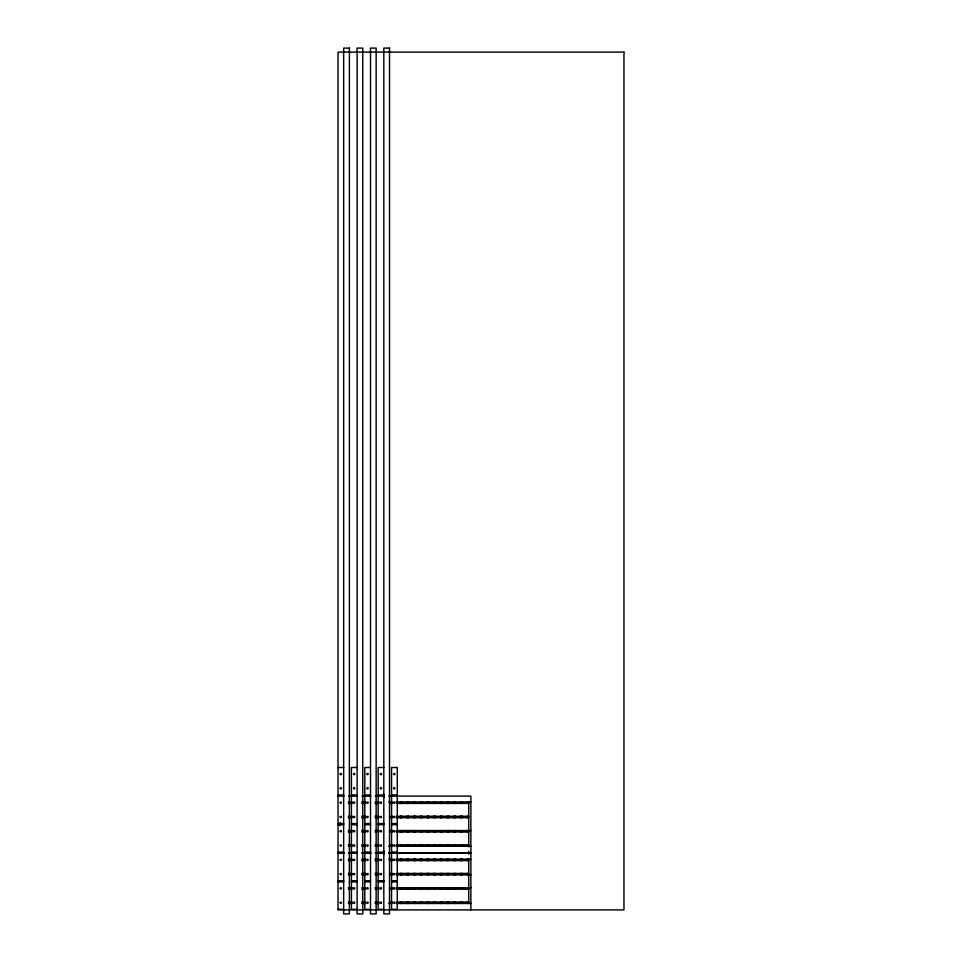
<?xml version="1.0" encoding="UTF-8"?>
<svg xmlns="http://www.w3.org/2000/svg" width="962" height="962" viewBox="0 0 962 962"><rect width="100%" height="100%" fill="white"/><g stroke="black" fill="none" stroke-linecap="round" stroke-linejoin="round"><path stroke-width="1.44" d="M338.035 767.508L343.747 767.508M357.13 767.508L351.419 767.508L351.419 909.331L357.13 909.331M370.514 767.508L364.802 767.508L364.802 909.331L370.514 909.331M383.982 767.508L378.186 767.508L378.186 909.331L383.982 909.331M338.035 794.961L343.747 794.961M351.419 794.961L357.13 794.961M364.802 794.961L370.514 794.961M378.186 794.961L383.898 794.961M391.558 794.961L397.282 794.961M338.035 796.091L343.999 796.091M348.484 796.091L357.443 796.091M361.916 796.091L370.875 796.091M375.348 796.091L384.307 796.091M388.78 796.091L470.875 796.091L470.875 909.896M348.316 801.947L352.236 801.947M361.7 801.947L365.62 801.947M375.072 801.947L379.004 801.947M388.78 801.947L392.388 801.947M396.248 801.947L470.875 801.947M348.316 803.402L352.236 803.402M361.7 803.402L365.62 803.402M375.072 803.402L379.04 803.402M389.502 803.402L392.496 803.402M396.452 803.402L468.747 803.402M348.316 816.245L352.236 816.245M361.7 816.245L365.62 816.245M375.072 816.245L379.04 816.245M389.502 816.245L392.496 816.245M396.452 816.245L468.747 816.245M348.316 817.7L352.236 817.7M361.7 817.7L365.62 817.7M375.072 817.7L379.04 817.7M389.502 817.7L392.496 817.7M396.452 817.7L468.747 817.7M338.035 823.556L343.747 823.556M351.419 823.556L357.13 823.556M364.802 823.556L370.514 823.556M378.186 823.556L383.898 823.556M391.558 823.556L397.282 823.556M338.035 824.687L343.747 824.687M351.419 824.687L357.13 824.687M364.802 824.687L370.514 824.687M378.186 824.687L383.898 824.687M391.558 824.687L397.282 824.687M348.316 830.543L352.236 830.543M361.7 830.543L365.62 830.543M375.072 830.543L379.04 830.543M389.502 830.543L392.496 830.543M396.452 830.543L470.875 830.543M348.316 831.998L352.236 831.998M361.7 831.998L365.62 831.998M375.072 831.998L379.04 831.998M389.502 831.998L392.496 831.998M396.452 831.998L468.747 831.998M348.316 844.828L352.236 844.828M361.7 844.828L365.62 844.828M375.072 844.828L379.04 844.828M389.502 844.828L392.496 844.828M396.452 844.828L468.747 844.828M348.316 846.295L352.236 846.295M361.7 846.295L365.62 846.295M375.072 846.295L379.004 846.295M388.78 846.295L392.388 846.295M396.248 846.295L470.875 846.295M338.035 852.14L343.747 852.14M351.419 852.14L357.13 852.14M364.802 852.14L370.514 852.14M378.186 852.14L383.898 852.14M391.558 852.14L397.282 852.14M338.035 852.705L343.999 852.705M348.484 852.705L357.443 852.705M361.916 852.705L370.875 852.705M375.348 852.705L384.307 852.705M388.78 852.705L470.875 852.705M338.035 853.282L343.999 853.282M348.484 853.282L357.443 853.282M361.916 853.282L370.875 853.282M375.348 853.282L384.307 853.282M388.78 853.282L470.875 853.282M348.316 859.126L352.236 859.126M361.7 859.126L365.62 859.126M375.072 859.126L379.004 859.126M388.78 859.126L392.388 859.126M396.248 859.126L470.875 859.126M348.316 860.593L352.236 860.593M361.7 860.593L365.62 860.593M375.072 860.593L379.04 860.593M389.502 860.593L392.496 860.593M396.452 860.593L468.747 860.593M348.316 873.424L352.236 873.424M361.7 873.424L365.62 873.424M375.072 873.424L379.04 873.424M389.502 873.424L392.496 873.424M396.452 873.424L468.747 873.424M348.316 874.879L352.236 874.879M361.7 874.879L365.62 874.879M375.072 874.879L379.04 874.879M389.502 874.879L392.496 874.879M396.452 874.879L470.875 874.879M338.035 880.735L343.747 880.735M351.419 880.735L357.13 880.735M364.802 880.735L370.514 880.735M378.186 880.735L383.898 880.735M391.558 880.735L397.282 880.735M338.035 881.877L343.747 881.877M351.419 881.877L357.13 881.877M364.802 881.877L370.514 881.877M378.186 881.877L383.898 881.877M391.558 881.877L397.282 881.877M348.316 887.722L352.236 887.722M361.7 887.722L365.62 887.722M375.072 887.722L379.04 887.722M389.502 887.722L392.496 887.722M396.452 887.722L470.875 887.722M348.316 889.177L352.236 889.177M361.7 889.177L365.62 889.177M375.072 889.177L379.04 889.177M389.502 889.177L392.496 889.177M396.452 889.177L468.747 889.177M348.316 902.019L352.236 902.019M361.7 902.019L365.62 902.019M375.072 902.019L379.04 902.019M389.502 902.019L392.496 902.019M396.452 902.019L468.747 902.019M348.316 903.474L352.236 903.474M361.7 903.474L365.62 903.474M375.072 903.474L379.004 903.474M388.78 903.474L392.388 903.474M396.248 903.474L470.875 903.474M338.035 909.331L343.747 909.331M468.747 801.947L468.747 846.8M468.747 851.238L468.747 854.184M468.747 858.621L468.747 903.474M467.291 801.947L467.291 803.402M467.291 816.245L467.291 817.7M467.291 830.543L467.291 831.998M467.291 844.828L467.291 846.295M467.291 859.126L467.291 860.593M467.291 873.424L467.291 874.879M467.291 887.722L467.291 889.177M467.291 902.019L467.291 903.474M462.061 801.947L462.061 803.402M462.061 816.245L462.061 817.7M462.061 830.543L462.061 831.998M462.061 844.828L462.061 846.295M462.061 859.126L462.061 860.593M462.061 873.424L462.061 874.879M462.061 887.722L462.061 889.177M462.061 902.019L462.061 903.474M460.594 801.947L460.594 803.402M460.594 816.245L460.594 817.7M460.594 830.543L460.594 831.998M460.594 844.828L460.594 846.295M460.594 859.126L460.594 860.593M460.594 873.424L460.594 874.879M460.594 887.722L460.594 889.177M460.594 902.019L460.594 903.474M455.363 801.947L455.363 803.402M455.363 816.245L455.363 817.7M455.363 830.543L455.363 831.998M455.363 844.828L455.363 846.295M455.363 859.126L455.363 860.593M455.363 873.424L455.363 874.879M455.363 887.722L455.363 889.177M455.363 902.019L455.363 903.474M453.908 801.947L453.908 803.402M453.908 816.245L453.908 817.7M453.908 830.543L453.908 831.998M453.908 844.828L453.908 846.295M453.908 859.126L453.908 860.593M453.908 873.424L453.908 874.879M453.908 887.722L453.908 889.177M453.908 902.019L453.908 903.474M448.677 801.947L448.677 803.402M448.677 816.245L448.677 817.7M448.677 830.543L448.677 831.998M448.677 844.828L448.677 846.295M448.677 859.126L448.677 860.593M448.677 873.424L448.677 874.879M448.677 887.722L448.677 889.177M448.677 902.019L448.677 903.474M447.222 801.947L447.222 803.402M447.222 816.245L447.222 817.7M447.222 830.543L447.222 831.998M447.222 844.828L447.222 846.295M447.222 859.126L447.222 860.593M447.222 873.424L447.222 874.879M447.222 887.722L447.222 889.177M447.222 902.019L447.222 903.474M441.979 801.947L441.979 803.402M441.979 816.245L441.979 817.7M441.979 830.543L441.979 831.998M441.979 844.828L441.979 846.295M441.979 859.126L441.979 860.593M441.979 873.424L441.979 874.879M441.979 887.722L441.979 889.177M441.979 902.019L441.979 903.474M440.524 801.947L440.524 803.402M440.524 816.245L440.524 817.7M440.524 830.543L440.524 831.998M440.524 844.828L440.524 846.295M440.524 859.126L440.524 860.593M440.524 873.424L440.524 874.879M440.524 887.722L440.524 889.177M440.524 902.019L440.524 903.474M435.293 801.947L435.293 803.402M435.293 816.245L435.293 817.7M435.293 830.543L435.293 831.998M435.293 844.828L435.293 846.295M435.293 859.126L435.293 860.593M435.293 873.424L435.293 874.879M435.293 887.722L435.293 889.177M435.293 902.019L435.293 903.474M433.838 801.947L433.838 803.402M433.838 816.245L433.838 817.7M433.838 830.543L433.838 831.998M433.838 844.828L433.838 846.295M433.838 859.126L433.838 860.593M433.838 873.424L433.838 874.879M433.838 887.722L433.838 889.177M433.838 902.019L433.838 903.474M428.607 801.947L428.607 803.402M428.607 816.245L428.607 817.7M428.607 830.543L428.607 831.998M428.607 844.828L428.607 846.295M428.607 859.126L428.607 860.593M428.607 873.424L428.607 874.879M428.607 887.722L428.607 889.177M428.607 902.019L428.607 903.474M427.14 801.947L427.14 803.402M427.14 816.245L427.14 817.7M427.14 830.543L427.14 831.998M427.14 844.828L427.14 846.295M427.14 859.126L427.14 860.593M427.14 873.424L427.14 874.879M427.14 887.722L427.14 889.177M427.14 902.019L427.14 903.474M421.909 801.947L421.909 803.402M421.909 816.245L421.909 817.7M421.909 830.543L421.909 831.998M421.909 844.828L421.909 846.295M421.909 859.126L421.909 860.593M421.909 873.424L421.909 874.879M421.909 887.722L421.909 889.177M421.909 902.019L421.909 903.474M420.454 801.947L420.454 803.402M420.454 816.245L420.454 817.7M420.454 830.543L420.454 831.998M420.454 844.828L420.454 846.295M420.454 859.126L420.454 860.593M420.454 873.424L420.454 874.879M420.454 887.722L420.454 889.177M420.454 902.019L420.454 903.474M415.223 801.947L415.223 803.402M415.223 816.245L415.223 817.7M415.223 830.543L415.223 831.998M415.223 844.828L415.223 846.295M415.223 859.126L415.223 860.593M415.223 873.424L415.223 874.879M415.223 887.722L415.223 889.177M415.223 902.019L415.223 903.474M413.768 801.947L413.768 803.402M413.768 816.245L413.768 817.7M413.768 830.543L413.768 831.998M413.768 844.828L413.768 846.295M413.768 859.126L413.768 860.593M413.768 873.424L413.768 874.879M413.768 887.722L413.768 889.177M413.768 902.019L413.768 903.474M408.525 801.947L408.525 803.402M408.525 816.245L408.525 817.7M408.525 830.543L408.525 831.998M408.525 844.828L408.525 846.295M408.525 859.126L408.525 860.593M408.525 873.424L408.525 874.879M408.525 887.722L408.525 889.177M408.525 902.019L408.525 903.474M407.07 801.947L407.07 803.402M407.07 816.245L407.07 817.7M407.07 830.543L407.07 831.998M407.07 844.828L407.07 846.295M407.07 859.126L407.07 860.593M407.07 873.424L407.07 874.879M407.07 887.722L407.07 889.177M407.07 902.019L407.07 903.474M401.839 801.947L401.839 803.402M401.839 816.245L401.839 817.7M401.839 830.543L401.839 831.998M401.839 844.828L401.839 846.295M401.839 859.126L401.839 860.593M401.839 873.424L401.839 874.879M401.839 887.722L401.839 889.177M401.839 902.019L401.839 903.474M400.384 801.947L400.384 803.402M400.384 816.245L400.384 817.7M400.384 830.543L400.384 831.998M400.384 844.828L400.384 846.295M400.384 859.126L400.384 860.593M400.384 873.424L400.384 874.879M400.384 887.722L400.384 889.177M400.384 902.019L400.384 903.474M383.982 794.384L383.982 797.366M383.982 851.105L383.982 854.1M370.514 52.104L370.514 909.896M370.43 52.104L370.43 48.1L376.142 48.1L376.142 913.9L370.43 913.9L370.43 909.896M357.13 52.104L357.13 909.896M357.046 52.104L357.046 48.1L362.77 48.1L362.77 913.9L357.046 913.9L357.046 909.896M340.163 822.642L340.163 825.6M340.187 773.893C341.077 776.659 342.352 771.933 340.187 773.893M340.187 788.191C341.077 790.968 342.352 786.231 340.187 788.191M340.187 802.488C341.077 805.254 342.352 800.528 340.187 802.488M340.187 816.786C341.077 819.552 342.352 814.826 340.187 816.786M340.187 831.072C341.077 833.85 342.352 829.124 340.187 831.072M340.187 845.382C341.077 848.147 342.352 843.421 340.187 845.382M340.187 859.667C341.077 862.445 342.352 857.707 340.187 859.667M340.187 873.965C341.077 876.743 342.352 872.017 340.187 873.965M353.571 773.893C354.461 776.659 355.736 771.933 353.571 773.893M340.187 888.263C341.077 891.04 342.352 886.303 340.187 888.263M353.571 788.191C354.461 790.968 355.736 786.231 353.571 788.191M340.187 902.56C341.077 905.338 342.352 900.6 340.187 902.56M353.571 802.488C354.461 805.254 355.736 800.528 353.571 802.488M353.571 816.786C354.461 819.552 355.736 814.826 353.571 816.786M353.571 831.072C354.461 833.85 355.736 829.124 353.571 831.072M353.571 845.382C354.461 848.147 355.736 843.421 353.571 845.382M353.571 859.667C354.461 862.445 355.736 857.707 353.571 859.667M353.571 873.965C354.461 876.743 355.736 872.017 353.571 873.965M366.955 773.893C367.845 776.659 369.107 771.933 366.955 773.893M353.571 888.263C354.461 891.04 355.736 886.303 353.571 888.263M366.955 788.191C367.845 790.968 369.107 786.231 366.955 788.191M353.571 902.56C354.461 905.338 355.736 900.6 353.571 902.56M366.955 802.488C367.845 805.254 369.107 800.528 366.955 802.488M366.955 816.786C367.845 819.552 369.107 814.826 366.955 816.786M366.955 831.072C367.845 833.85 369.107 829.124 366.955 831.072M366.955 845.382C367.845 848.147 369.107 843.421 366.955 845.382M366.955 859.667C367.845 862.445 369.107 857.707 366.955 859.667M366.955 873.965C367.845 876.743 369.107 872.017 366.955 873.965M380.339 773.893C381.229 776.659 382.491 771.933 380.339 773.893M366.955 888.263C367.845 891.04 369.107 886.303 366.955 888.263M380.339 788.191C381.229 790.968 382.491 786.231 380.339 788.191M366.955 902.56C367.845 905.338 369.107 900.6 366.955 902.56M380.339 802.488C381.229 805.254 382.491 800.528 380.339 802.488M380.339 816.786C381.229 819.552 382.491 814.826 380.339 816.786M380.339 831.072C381.229 833.85 382.491 829.124 380.339 831.072M380.339 845.382C381.229 848.147 382.491 843.421 380.339 845.382M380.339 859.667C381.229 862.445 382.491 857.707 380.339 859.667M380.339 873.965C381.229 876.743 382.491 872.017 380.339 873.965M393.723 773.893C394.612 776.659 395.875 771.933 393.723 773.893M380.339 888.263C381.229 891.04 382.491 886.303 380.339 888.263M393.723 788.191C394.612 790.968 395.875 786.231 393.723 788.191M380.339 902.56C381.229 905.338 382.491 900.6 380.339 902.56M393.723 802.488C394.612 805.254 395.875 800.528 393.723 802.488M393.723 816.786C394.612 819.552 395.875 814.826 393.723 816.786M393.723 831.072C394.612 833.85 395.875 829.124 393.723 831.072M393.723 845.382C394.612 848.147 395.875 843.421 393.723 845.382M400.408 802.488C401.298 805.266 402.573 800.516 400.408 802.488M393.723 859.667C394.612 862.445 395.875 857.707 393.723 859.667M400.408 816.786C401.298 819.564 402.573 814.814 400.408 816.786M393.723 873.965C394.612 876.743 395.875 872.017 393.723 873.965M400.408 831.072C401.298 833.862 402.573 829.112 400.408 831.072M393.723 888.263C394.612 891.04 395.875 886.303 393.723 888.263M400.408 845.37C401.298 848.159 402.573 843.409 400.408 845.37M393.723 902.56C394.612 905.338 395.875 900.6 393.723 902.56M407.094 802.488C407.984 805.266 409.259 800.516 407.094 802.488M400.408 859.667C401.298 862.457 402.573 857.707 400.408 859.667M407.094 816.786C407.984 819.564 409.259 814.814 407.094 816.786M400.408 873.965C401.298 876.755 402.573 872.005 400.408 873.965M407.094 831.072C407.984 833.862 409.259 829.112 407.094 831.072M400.408 888.263C401.298 891.052 402.573 886.303 400.408 888.263M407.094 845.37C407.984 848.159 409.259 843.409 407.094 845.37M400.408 902.56C401.298 905.35 402.573 900.6 400.408 902.56M413.792 802.488C414.682 805.266 415.957 800.516 413.792 802.488M407.094 859.667C407.984 862.457 409.259 857.707 407.094 859.667M413.792 816.786C414.682 819.564 415.957 814.814 413.792 816.786M407.094 873.965C407.984 876.755 409.259 872.005 407.094 873.965M413.792 831.072C414.682 833.862 415.957 829.112 413.792 831.072M407.094 888.263C407.984 891.052 409.259 886.303 407.094 888.263M413.792 845.37C414.682 848.159 415.957 843.409 413.792 845.37M407.094 902.56C407.984 905.35 409.259 900.6 407.094 902.56M420.478 802.488C421.368 805.266 422.643 800.516 420.478 802.488M413.792 859.667C414.682 862.457 415.957 857.707 413.792 859.667M420.478 816.786C421.368 819.564 422.643 814.814 420.478 816.786M413.792 873.965C414.682 876.755 415.957 872.005 413.792 873.965M420.478 831.072C421.368 833.862 422.643 829.112 420.478 831.072M413.792 888.263C414.682 891.052 415.957 886.303 413.792 888.263M420.478 845.37C421.368 848.159 422.643 843.409 420.478 845.37M413.792 902.56C414.682 905.35 415.957 900.6 413.792 902.56M427.164 802.488C428.066 805.266 429.341 800.516 427.164 802.488M420.478 859.667C421.368 862.457 422.643 857.707 420.478 859.667M427.164 816.786C428.066 819.564 429.341 814.814 427.164 816.786M420.478 873.965C421.368 876.755 422.643 872.005 420.478 873.965M427.164 831.072C428.066 833.862 429.341 829.112 427.164 831.072M420.478 888.263C421.368 891.052 422.643 886.303 420.478 888.263M427.164 845.37C428.066 848.159 429.341 843.409 427.164 845.37M420.478 902.56C421.368 905.35 422.643 900.6 420.478 902.56M433.862 802.488C434.752 805.266 436.026 800.516 433.862 802.488M427.164 859.667C428.066 862.457 429.341 857.707 427.164 859.667M433.862 816.786C434.752 819.564 436.026 814.814 433.862 816.786M427.164 873.965C428.066 876.755 429.341 872.005 427.164 873.965M433.862 831.072C434.752 833.862 436.026 829.112 433.862 831.072M427.164 888.263C428.066 891.052 429.341 886.303 427.164 888.263M433.862 845.37C434.752 848.159 436.026 843.409 433.862 845.37M427.164 902.56C428.066 905.35 429.341 900.6 427.164 902.56M440.548 802.488C441.45 805.266 442.712 800.516 440.548 802.488M433.862 859.667C434.752 862.457 436.026 857.707 433.862 859.667M440.548 816.786C441.45 819.564 442.712 814.814 440.548 816.786M433.862 873.965C434.752 876.755 436.026 872.005 433.862 873.965M440.548 831.072C441.45 833.862 442.712 829.112 440.548 831.072M433.862 888.263C434.752 891.052 436.026 886.303 433.862 888.263M440.548 845.37C441.45 848.159 442.712 843.409 440.548 845.37M433.862 902.56C434.752 905.35 436.026 900.6 433.862 902.56M447.246 802.488C448.136 805.266 449.41 800.516 447.246 802.488M440.548 859.667C441.45 862.457 442.712 857.707 440.548 859.667M447.246 816.786C448.136 819.564 449.41 814.814 447.246 816.786M440.548 873.965C441.45 876.755 442.712 872.005 440.548 873.965M447.246 831.072C448.136 833.862 449.41 829.112 447.246 831.072M440.548 888.263C441.45 891.052 442.712 886.303 440.548 888.263M447.246 845.37C448.136 848.159 449.41 843.409 447.246 845.37M440.548 902.56C441.45 905.35 442.712 900.6 440.548 902.56M453.932 802.488C454.822 805.266 456.096 800.516 453.932 802.488M447.246 859.667C448.136 862.457 449.41 857.707 447.246 859.667M453.932 816.786C454.822 819.564 456.096 814.814 453.932 816.786M447.246 873.965C448.136 876.755 449.41 872.005 447.246 873.965M453.932 831.072C454.822 833.862 456.096 829.112 453.932 831.072M447.246 888.263C448.136 891.052 449.41 886.303 447.246 888.263M453.932 845.37C454.822 848.159 456.096 843.409 453.932 845.37M447.246 902.56C448.136 905.35 449.41 900.6 447.246 902.56M460.63 802.488C461.519 805.266 462.794 800.516 460.63 802.488M453.932 859.667C454.822 862.457 456.096 857.707 453.932 859.667M460.63 816.786C461.519 819.564 462.794 814.814 460.63 816.786M453.932 873.965C454.822 876.755 456.096 872.005 453.932 873.965M460.63 831.072C461.519 833.862 462.794 829.112 460.63 831.072M453.932 888.263C454.822 891.052 456.096 886.303 453.932 888.263M460.63 845.37C461.519 848.159 462.794 843.409 460.63 845.37M453.932 902.56C454.822 905.35 456.096 900.6 453.932 902.56M467.316 802.488C468.205 805.266 469.48 800.516 467.316 802.488M460.63 859.667C461.519 862.457 462.794 857.707 460.63 859.667M467.316 816.786C468.205 819.564 469.48 814.814 467.316 816.786M460.63 873.965C461.519 876.755 462.794 872.005 460.63 873.965M467.316 831.072C468.205 833.862 469.48 829.112 467.316 831.072M460.63 888.263C461.519 891.052 462.794 886.303 460.63 888.263M467.316 845.37C468.205 848.159 469.48 843.409 467.316 845.37M460.63 902.56C461.519 905.35 462.794 900.6 460.63 902.56M467.316 859.667C468.205 862.457 469.48 857.707 467.316 859.667M467.316 873.965C468.205 876.755 469.48 872.005 467.316 873.965M467.316 888.263C468.205 891.052 469.48 886.303 467.316 888.263M467.316 902.56C468.205 905.35 469.48 900.6 467.316 902.56M349.386 48.1L343.662 48.1L343.662 913.9L349.386 913.9L349.386 48.1M389.526 48.1L383.814 48.1L383.814 913.9L389.526 913.9L389.526 48.1M623.965 52.104L338.035 52.104L338.035 909.896L623.965 909.896L623.965 52.104M397.282 767.508L391.558 767.508L391.558 909.331L397.282 909.331L397.282 767.508"/></g></svg>
